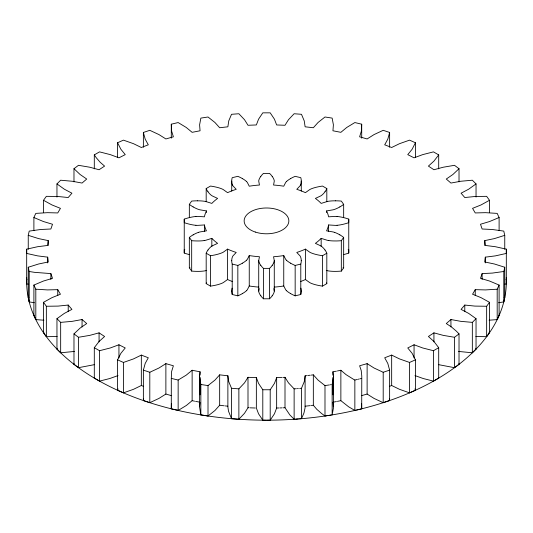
<?xml version="1.0" encoding="UTF-8"?>
<svg xmlns="http://www.w3.org/2000/svg" width="533" height="533" viewBox="0 0 533 533"><rect width="100%" height="100%" fill="white"/><g stroke="black" fill="none" stroke-linecap="round" stroke-linejoin="round"><path stroke-width="0.8" d="M272.196 295.755A27.056 15.617 0 0 0 274.162 292.044L274.155 291.911A11.526 6.656 0 0 0 274.275 291.078L274.275 260.65A11.526 6.656 0 0 1 274.155 261.503L274.129 261.63A27.056 15.617 0 0 1 272.196 265.347M336.416 371.155L332.938 371.814L333.445 376.624L332.152 384.486L332.152 414.894L333.398 408.151L332.985 402.408M263.255 420.171L262.796 420.164L262.796 389.756L258.565 383.427L256.353 377.63L247.998 377.317L247.998 407.725L244.5 413.302L238.871 419.258L231.522 418.698L228.497 411.163L227.877 406.866L227.877 375.785L219.663 374.846L219.663 405.253L214.932 410.523L208.01 416L200.848 414.894L199.555 407.032L199.555 375.832L200.062 371.814L192.133 370.255L186.25 375.125L178.149 380.036L171.3 378.397L171.586 371.614L173.385 365.771L165.876 363.633L158.941 368.017L149.8 372.274L143.377 370.135L145.196 363.433L148.301 357.776L141.338 355.091L133.477 358.916L123.449 362.447L117.566 359.842L120.878 353.332L125.242 347.962L118.939 344.771L110.284 347.969L99.544 350.714L94.301 347.689L99.058 341.486L104.595 336.49L99.071 332.852L89.764 335.37L78.491 337.282L73.98 333.885L80.097 328.095L86.719 323.558L82.062 319.534L72.268 321.332L60.662 322.378L56.958 318.674L64.333 313.391L71.922 309.393L68.217 305.056L58.097 306.095L46.351 306.262L43.513 302.304L52.021 297.627L60.449 294.229L57.757 289.652L47.49 289.919L35.811 289.199L33.892 285.062L43.38 281.064L52.507 278.339L50.875 273.596L34.425 272.33L29.215 271.49L28.949 270.431L28.249 267.246L38.563 264.002L48.223 261.976L47.677 257.153L37.636 255.88L26.677 253.435L26.677 249.158L37.636 246.712L47.677 245.44L48.223 240.61L38.563 238.591L28.249 235.346L29.215 231.102L40.635 229.503L50.875 228.997L52.507 224.253L43.38 221.521L33.892 217.524L34.825 215.452L35.811 213.393L47.49 212.667L57.757 212.94L60.449 208.356L52.021 204.965L43.513 200.288L46.351 196.331L58.097 196.497L68.217 197.536L71.922 193.199L64.333 189.195L56.958 183.918L60.662 180.214L72.268 181.26L82.062 183.052L86.719 179.035L80.097 174.491L73.98 168.708L78.491 165.31L89.764 167.222L99.071 169.741L104.595 166.103L100.257 162.358L96.313 157.801L94.301 154.903L95.594 154.137L99.544 151.878L110.284 154.623L118.939 157.821L125.242 154.63L120.878 149.26L117.566 142.751L123.449 140.146L133.477 143.677L141.338 147.501L148.301 144.809L145.196 139.16L143.377 132.457L149.8 130.319L158.941 134.576L165.876 138.953L173.385 136.814L171.586 130.978L171.3 124.196L178.149 122.557L186.25 127.467L192.133 132.331L200.062 130.778L199.602 124.849L200.848 118.106L208.01 117L214.932 122.477L219.663 127.747L227.877 126.801L228.757 120.891L231.522 114.302L238.871 113.742L244.5 119.698L247.998 125.275L256.353 124.955L258.565 119.165L262.796 112.836L270.204 112.836L274.435 119.165L276.647 124.955L285.002 125.275L288.5 119.698L294.129 113.742L301.478 114.302L304.243 120.891L305.123 126.801L313.337 127.747L318.068 122.477L324.99 117L328.575 117.54L332.152 118.106L333.398 124.849L332.938 130.778L340.867 132.331L346.75 127.467L354.851 122.557L361.7 124.196L361.414 130.978L359.615 136.814L367.124 138.953L374.059 134.576L383.2 130.319L389.623 132.457L389.623 147.248M260.804 295.755A27.056 15.617 0 0 1 258.838 292.044L258.845 291.911A11.526 6.656 0 0 1 258.725 291.078L258.725 260.564L259.451 256.733A62.488 36.077 0 0 1 249.251 255.56L247.352 259.298A11.526 6.656 0 0 1 246.646 260.104L246.539 260.217M258.725 291.058L259.165 288.58M274.275 291.078L273.835 288.58M301.272 260.704L301.272 260.857A37.676 21.753 0 0 1 300.792 264.088L300.785 294.496L295.162 295.842A37.676 21.753 0 0 1 290.871 293.75L290.678 293.65M301.272 291.111L301.272 291.265A37.676 21.753 0 0 1 300.792 294.496M227.877 375.785L228.757 381.701L231.522 388.29L231.522 418.698M504.558 284.302L506.323 283.842L506.323 279.565L505.97 279.472M195.917 216.465A27.056 15.617 0 0 0 189.495 217.597L189.235 217.637A37.676 21.753 0 0 0 184.245 219.13L184.245 222.641A37.676 21.753 0 0 0 189.235 224.133L189.475 224.193A27.056 15.617 0 0 0 195.917 225.312M343.525 254.607L343.765 254.547A37.676 21.753 0 0 0 348.755 253.055L348.755 249.537A37.676 21.753 0 0 0 348.182 249.337M359.995 409.224L361.7 408.804L361.774 375.945L361.207 370.508L359.615 365.771L367.124 363.633L374.059 368.017L383.2 372.274L389.623 370.135L387.804 363.433L384.699 357.776L391.662 355.091L399.523 358.916L409.551 362.447L415.434 359.842L412.122 353.332L407.758 347.962L414.061 344.771L422.716 347.969L433.456 350.714L438.699 347.689L433.942 341.486L428.405 336.49L433.929 332.852L443.236 335.37L454.509 337.282L457.907 334.744L459.02 333.885L456.368 331.166L451.431 326.942L446.281 323.558L450.938 319.534L460.732 321.332L472.338 322.378L476.042 318.674L468.667 313.391L461.078 309.393L464.783 305.056L474.903 306.095L486.649 306.262L489.487 302.304L480.979 297.627L472.551 294.229L475.243 289.652L485.51 289.919L497.189 289.199L499.108 285.062L489.62 281.064L480.493 278.339L482.125 273.596L492.365 273.083L503.785 271.49L504.298 269.372L504.751 267.246L494.437 264.002L484.777 261.976L485.323 257.153L495.364 255.88L506.323 253.435L506.323 249.158L495.364 246.712L485.323 245.44L484.777 240.61L494.437 238.591L504.751 235.346L503.785 231.102L492.365 229.503L482.125 228.997L480.493 224.253L489.62 221.521L499.108 217.524L497.189 213.393L485.51 212.667L475.243 212.94L472.551 208.356L480.979 204.965L489.487 200.288L486.649 196.331L474.903 196.497L464.783 197.536L461.078 193.199L468.667 189.195L476.042 183.918L472.338 180.214L460.732 181.26L450.938 183.052L446.281 179.035L452.903 174.491L459.02 168.708L454.509 165.31L443.236 167.222L433.929 169.741L428.405 166.103L433.942 161.106L438.699 154.903L433.456 151.878L422.716 154.623L414.061 157.821L407.758 154.63L412.122 149.26L415.434 142.751L409.551 140.146L399.523 143.677L391.662 147.501L384.699 144.809L387.804 139.16L389.623 132.457M361.7 408.804L361.634 403.708M171.366 403.708L171.3 408.804L174.284 409.537M145.776 401.362L143.377 400.543L143.663 398.99M504.751 267.246L504.751 297.654L503.785 301.898L498.575 302.744M281.87 377.457L276.647 377.63L274.435 383.427L270.204 389.756L270.204 420.164L269.745 420.171M276.647 377.63L276.647 408.045L274.435 413.835L270.204 420.164M200.015 402.408L199.549 406.719M143.497 386.358L141.338 385.499L133.477 389.323L123.449 392.854L117.566 390.249L118.099 388.95M326.816 201.701L326.816 188.549L322.512 186.064A37.676 21.753 0 0 0 317.155 187.05L316.915 187.103A27.056 15.617 0 0 0 310.992 188.942L310.832 189.035A11.526 6.656 0 0 0 309.726 189.581L305.422 192.66A62.488 36.077 0 0 0 296.774 189.322L300.026 185.89A11.526 6.656 0 0 0 300.492 185.051L300.552 184.924M499.108 285.062L499.108 315.476L497.189 319.607L489.087 320.206M247.998 377.317L244.5 382.894L238.871 388.85L231.522 388.29M249.251 255.56L249.251 285.974L247.352 289.705A11.526 6.656 0 0 1 246.646 290.512L246.539 290.625M305.123 375.785L305.076 407.845L303.957 413.015L301.478 418.698L301.478 388.29L304.243 381.701L305.123 375.785L306.668 375.625M118.026 375.585L109.745 378.537L99.544 381.122L94.301 378.097L94.568 377.677M189.342 217.484L189.342 204.339L191.673 201.088A37.676 21.753 0 0 1 197.27 200.814L197.53 200.808M339.854 234.846L340.041 234.953A37.676 21.753 0 0 1 343.658 237.432L341.327 240.683L341.327 271.09A37.676 21.753 0 0 1 335.73 271.364L335.47 271.37A27.056 15.617 0 0 1 328.774 270.977L328.568 270.924A11.526 6.656 0 0 1 327.189 270.671L326.303 270.418M343.658 237.438L343.658 267.846L341.327 271.09M489.487 302.304L489.487 332.712L486.649 336.669L475.836 336.55M219.663 374.846L214.932 380.109L208.01 385.592L200.848 384.486L199.549 376.151M207.983 249.99L207.883 250.13A37.676 21.753 0 0 0 206.184 253.222L206.184 283.629L210.488 286.114A37.676 21.753 0 0 0 215.845 285.135L216.085 285.082A27.056 15.617 0 0 0 222.008 283.236L222.168 283.143A11.526 6.656 0 0 0 223.274 282.603L227.578 279.525L227.578 249.111A62.488 36.077 0 0 0 236.226 252.449L232.974 255.887A11.526 6.656 0 0 0 232.508 256.719L232.448 256.846A27.056 15.617 0 0 0 231.768 260.704M325.017 191.78L325.117 191.64A37.676 21.753 0 0 0 326.816 188.549M260.77 176.416L260.87 176.276A37.676 21.753 0 0 1 263.455 173.398L269.545 173.398A37.676 21.753 0 0 1 272.123 176.276L272.23 176.416M272.23 265.354L272.13 265.494A37.676 21.753 0 0 1 269.545 268.372M272.23 295.768L272.13 295.902A37.676 21.753 0 0 1 269.545 298.786L263.455 298.786A37.676 21.753 0 0 1 260.877 295.902L260.77 295.768M94.601 364.619L78.491 367.69L73.98 364.292L74.34 363.899M476.042 318.674L476.042 349.082L472.338 352.786L458.587 351.44M192.133 370.255L192.133 400.669L186.43 405.413L178.435 410.29L175.144 409.744M286.461 181.553L286.348 181.666A11.526 6.656 0 0 0 285.681 182.413L283.749 186.21A62.488 36.077 0 0 0 273.549 185.038L274.275 181.147A11.526 6.656 0 0 0 274.155 180.267L274.129 180.141A27.056 15.617 0 0 0 272.196 176.423M74.413 351.44L60.662 352.786L56.958 349.082L57.404 348.715M459.02 333.885L459.02 364.292L454.509 367.69L438.399 364.619M165.876 363.633L165.876 394.047L158.941 398.424L149.8 402.681L146.575 401.629M227.578 249.111L223.3 252.176A11.526 6.656 0 0 1 222.168 252.729L221.988 252.809A27.056 15.617 0 0 1 216.072 254.647L215.845 254.727A37.676 21.753 0 0 1 210.488 255.707L206.184 253.222M57.164 336.55L46.351 336.669L43.513 332.712L44.039 332.385M206.184 201.701L206.184 188.549L210.488 186.064A37.676 21.753 0 0 1 215.845 187.05L216.085 187.103A27.056 15.617 0 0 1 222.008 188.942L222.168 189.035A11.526 6.656 0 0 1 223.274 189.581L227.578 192.66A62.488 36.077 0 0 1 236.226 189.322L232.974 185.89A11.526 6.656 0 0 1 232.508 185.051L232.448 184.924M325.017 249.99L325.117 250.13A37.676 21.753 0 0 1 326.816 253.222L322.512 255.707A37.676 21.753 0 0 1 317.155 254.727L316.915 254.667A27.056 15.617 0 0 1 310.992 252.829L310.832 252.735A11.526 6.656 0 0 1 309.726 252.189L305.422 249.111A62.488 36.077 0 0 1 296.774 252.449L300.052 255.92A11.526 6.656 0 0 1 300.492 256.719L300.552 256.846A27.056 15.617 0 0 1 301.232 260.704M326.816 253.222L326.816 283.629L322.512 286.114A37.676 21.753 0 0 1 317.155 285.135L316.915 285.082A27.056 15.617 0 0 1 310.992 283.236L310.832 283.143A11.526 6.656 0 0 1 309.726 282.603L305.422 279.525L305.422 249.111M438.699 347.689L438.699 378.097L433.456 381.122L423.255 378.537L414.974 375.585M193.146 234.846L192.959 234.953A37.676 21.753 0 0 0 189.342 237.432L189.342 267.846L191.673 271.09A37.676 21.753 0 0 0 197.27 271.364L197.53 271.37A27.056 15.617 0 0 0 204.226 270.977L204.432 270.924A11.526 6.656 0 0 0 205.811 270.671L206.697 270.418M339.854 206.924L340.041 206.817A37.676 21.753 0 0 0 343.658 204.339L341.327 201.088A37.676 21.753 0 0 0 335.73 200.814L335.47 200.808M242.322 263.235L242.135 263.342A37.676 21.753 0 0 1 237.838 265.434L232.215 264.088A37.676 21.753 0 0 1 231.735 260.857L231.728 260.704M242.322 293.65L242.135 293.75A37.676 21.753 0 0 1 237.838 295.842L232.215 294.496A37.676 21.753 0 0 1 231.735 291.265L231.728 291.111M43.913 320.206L35.811 319.607L33.892 315.476L34.485 315.19M415.434 359.842L415.434 390.249L409.551 392.854L399.523 389.323L391.662 385.499L389.503 386.358M34.425 302.744L29.215 301.898L28.249 297.654L28.902 297.421M198.376 232.408L198.569 232.348A11.526 6.656 0 0 1 199.862 231.962L206.438 230.842A62.488 36.077 0 0 1 204.406 224.959L197.67 225.372A11.526 6.656 0 0 1 196.144 225.306L195.924 225.286M389.623 370.135L389.623 400.543L383.2 402.681L374.059 398.424L367.124 394.047L367.124 363.633M208.023 249.997A27.056 15.617 0 0 1 211.175 246.572L211.334 246.479A11.526 6.656 0 0 1 212.274 245.84L217.611 243.354A62.488 36.077 0 0 1 211.834 238.364L205.811 240.256A11.526 6.656 0 0 1 204.432 240.51L204.212 240.55M367.124 394.047L361.507 395.666M27.03 279.472L26.677 279.565L26.677 283.842L28.442 284.302M300.785 264.088L295.162 265.434A37.676 21.753 0 0 1 290.871 263.342L290.678 263.235M361.7 378.397L359.995 378.816M359.142 379.023L358.289 379.23M359.142 409.437L356.57 410.044M357.43 379.436L354.851 380.036L353.446 379.269L346.05 374.632L340.867 370.255L337.409 370.961M355.711 410.243L354.851 410.443L348.655 406.812L340.867 400.669L340.867 370.255M340.867 400.669L337.409 401.369M336.416 401.562L332.938 402.222M326.562 212.574L326.562 210.928L333.138 209.809A11.526 6.656 0 0 0 334.424 209.422L334.624 209.362A27.056 15.617 0 0 0 339.827 206.911M331.26 384.626L330.367 384.773M331.26 415.04L327.682 415.6M329.474 384.913L324.99 385.592L318.068 380.109L313.337 374.846L311.285 375.099M326.782 415.733L324.99 416L321.646 413.541L316.782 409.297L313.337 405.253L313.337 374.846M313.337 405.253L311.285 405.506M310.266 375.219L307.694 375.512M310.266 405.626L305.123 406.199M195.924 216.485L196.144 216.465A11.526 6.656 0 0 1 197.59 216.398L204.406 216.818A62.488 36.077 0 0 1 206.438 210.928L199.895 209.815A11.526 6.656 0 0 1 198.576 209.422L198.376 209.362A27.056 15.617 0 0 1 193.173 206.911M337.076 225.286L336.856 225.306A11.526 6.656 0 0 1 335.41 225.379L328.594 224.959A62.488 36.077 0 0 1 326.562 230.842L333.138 231.962A11.526 6.656 0 0 1 334.424 232.348L334.624 232.408M301.478 388.29L300.106 388.404M300.106 418.818L300.559 418.778M298.727 388.517L299.186 388.477M298.727 418.925L299.186 418.891M297.347 388.624L297.807 388.584M297.807 418.998L295.968 419.131M296.428 388.69L294.129 388.85L288.5 382.894L285.002 377.317L282.916 377.411M295.049 419.198L294.129 419.258L289.772 414.827L285.002 407.725L285.002 377.317M285.002 407.725L282.916 407.825M281.87 407.865L279.785 407.945M278.739 407.978L276.647 408.045M270.204 389.756L262.796 389.756M268.352 420.177L268.819 420.177M266.966 420.184L267.426 420.177M265.574 420.177L266.034 420.184M264.181 420.177L264.648 420.177M255.307 408.012L250.084 407.825M249.038 407.778L247.998 407.725M337.076 216.485L336.856 216.465A11.526 6.656 0 0 0 335.41 216.398L328.594 216.818A62.488 36.077 0 0 0 326.562 210.928M227.877 406.199L225.306 405.919M224.28 405.806L219.663 405.253M328.788 240.55L328.568 240.516A11.526 6.656 0 0 1 327.189 240.256L321.166 238.364A62.488 36.077 0 0 1 315.389 243.354L320.719 245.846A11.526 6.656 0 0 1 321.659 246.479L321.799 246.586A27.056 15.617 0 0 1 324.977 249.997M199.069 402.035L195.591 401.369M194.598 401.169L192.133 400.669M189.475 254.607L189.235 254.547A37.676 21.753 0 0 1 184.245 253.055L184.245 249.537A37.676 21.753 0 0 1 184.818 249.337M171.493 395.666L165.876 394.047M504.098 297.421L504.751 297.654M498.515 315.19L499.108 315.476M193.146 206.924L192.959 206.817A37.676 21.753 0 0 1 189.342 204.339M488.961 332.385L489.487 332.712M475.596 348.715L476.042 349.082M246.539 181.553L246.652 181.666A11.526 6.656 0 0 1 247.319 182.413L249.251 186.21A62.488 36.077 0 0 1 259.451 185.038L258.725 181.1A11.526 6.656 0 0 1 258.845 180.267L258.871 180.141A27.056 15.617 0 0 1 260.804 176.423M286.461 260.217L286.348 260.104A11.526 6.656 0 0 1 285.681 259.358L283.749 255.56A62.488 36.077 0 0 1 273.549 256.733L274.275 260.584M286.461 290.625L286.348 290.512A11.526 6.656 0 0 1 285.681 289.765L283.749 285.974L283.749 255.56M458.66 363.899L459.02 364.292M262.796 420.164L258.565 413.835L256.353 408.045L256.353 377.63M191.673 271.09L191.673 240.683L189.342 237.438M260.77 265.354L260.87 265.494A37.676 21.753 0 0 0 263.455 268.372M207.983 191.78L207.883 191.64A37.676 21.753 0 0 1 206.184 188.549M438.432 377.677L438.699 378.097M414.901 388.95L415.434 390.249M389.337 398.99L389.623 400.543M337.083 216.465A27.056 15.617 0 0 1 343.505 217.597L343.765 217.637A37.676 21.753 0 0 1 348.755 219.13L348.755 222.641A37.676 21.753 0 0 1 343.765 224.133L343.525 224.193A27.056 15.617 0 0 1 337.083 225.312M258.725 260.624L258.725 260.67A11.526 6.656 0 0 0 258.845 261.503L258.871 261.63A27.056 15.617 0 0 0 260.804 265.347M506.323 249.158L506.323 283.842M504.751 235.346L504.751 249.317M503.785 271.49L503.785 301.898M499.108 217.524L499.108 230.676M497.189 289.199L497.189 319.607M489.487 200.288L489.487 212.614M486.649 306.262L486.649 336.669M485.323 257.153L485.323 262.909M484.777 240.61L484.777 245.546M482.125 273.596L482.125 279.345M476.042 183.918L476.042 197.07M475.243 289.652L475.243 295.402M472.338 322.378L472.338 352.786M464.783 305.056L464.783 311.632M459.02 168.708L459.02 181.853M454.509 337.282L454.509 367.69M450.938 319.534L450.938 326.936M438.699 154.903L438.699 168.874M433.929 332.852L433.929 341.893M433.456 350.714L433.456 381.122M415.434 142.751L415.434 157.541M414.061 344.771L414.061 357.923M409.551 362.447L409.551 392.854M391.662 355.091L391.662 385.499M383.2 372.274L383.2 402.681M361.7 124.196L361.7 138.167M354.851 380.036L354.851 410.443M348.755 219.13L348.755 253.055M343.658 204.339L343.658 217.484M333.451 376.151L333.451 406.719M332.938 371.814L332.938 375.099M332.938 377.564L332.938 394.826M328.594 224.959L328.594 231.529M324.99 385.592L324.99 416M322.512 255.707L322.512 286.114M321.166 238.364L321.166 246.586M301.272 191.081L301.272 180.914A37.676 21.753 0 0 0 300.792 177.682L295.162 176.343A37.676 21.753 0 0 0 290.871 178.428M295.162 265.434L295.162 295.842M294.129 388.85L294.129 419.258M269.545 298.786L269.545 268.372L263.455 268.372L263.455 298.786M238.871 388.85L238.871 419.258M237.838 265.434L237.838 295.842M232.215 264.088L232.215 294.496M231.728 191.081L231.728 180.914A37.676 21.753 0 0 1 232.208 177.682L237.838 176.343A37.676 21.753 0 0 1 242.129 178.428M211.834 238.364L211.834 246.586M210.488 255.707L210.488 286.114M208.01 385.592L208.01 416M206.438 210.928L206.438 212.574M204.406 224.959L204.406 231.529M200.848 384.486L200.848 414.894M200.062 371.814L200.062 375.099M200.062 377.564L200.062 394.826M184.245 219.13L184.245 253.055M178.149 380.036L178.149 410.443M171.3 124.196L171.3 138.167M171.3 378.397L171.3 408.804M149.8 372.274L149.8 402.681M143.377 132.457L143.377 147.248M143.377 370.135L143.377 400.543M141.338 355.091L141.338 385.499M123.449 362.447L123.449 392.854M118.939 344.771L118.939 357.923M117.566 142.751L117.566 157.541M117.566 359.842L117.566 390.249M99.544 350.714L99.544 381.122M99.071 332.852L99.071 341.893M94.301 154.903L94.301 168.874M94.301 347.689L94.301 378.097M82.062 319.534L82.062 326.936M78.491 337.282L78.491 367.69M73.98 168.708L73.98 181.853M73.98 333.885L73.98 364.292M68.217 305.056L68.217 311.632M60.662 322.378L60.662 352.786M57.757 289.652L57.757 295.402M56.958 183.918L56.958 197.07M56.958 318.674L56.958 349.082M50.875 273.596L50.875 279.345M48.223 240.61L48.223 245.546M47.677 257.153L47.677 262.909M46.351 306.262L46.351 336.669M43.513 200.288L43.513 212.614M43.513 302.304L43.513 332.712M35.811 289.199L35.811 319.607M33.892 217.524L33.892 230.676M33.892 285.062L33.892 315.476M29.215 271.49L29.215 301.898M28.249 235.346L28.249 249.317M28.249 267.246L28.249 297.654M26.677 249.158L26.677 283.842M506.243 277.586A239.85 138.473 0 0 1 266.5 420.184A239.85 138.473 0 0 1 26.757 277.586M343.059 267.379A37.676 21.753 0 0 1 343.658 267.846M189.342 267.846A37.676 21.753 0 0 1 189.941 267.379M206.184 283.629A37.676 21.753 0 0 1 206.518 282.883M305.422 279.525A62.488 36.077 0 0 1 300.672 281.504M283.749 285.974A62.488 36.077 0 0 1 274.195 287.1M258.805 287.1A62.488 36.077 0 0 1 249.251 285.974M232.328 281.504A62.488 36.077 0 0 1 227.578 279.525M231.768 291.111A27.056 15.617 0 0 1 232.108 288.16M246.572 290.638A27.056 15.617 0 0 1 242.288 293.63M290.712 293.63A27.056 15.617 0 0 1 286.428 290.638M300.892 288.16A27.056 15.617 0 0 1 301.232 291.111M326.482 282.883A37.676 21.753 0 0 1 326.816 283.629M334.644 232.395A27.056 15.617 0 0 1 339.827 234.86M335.47 200.834A27.056 15.617 0 0 0 328.774 201.201L328.568 201.254A11.526 6.656 0 0 0 327.189 201.514L321.166 203.406A62.488 36.077 0 0 0 315.389 198.416L320.719 195.931A11.526 6.656 0 0 0 321.659 195.291L321.799 195.185A27.056 15.617 0 0 0 324.977 191.773M301.232 181.067A27.056 15.617 0 0 1 300.592 184.931M286.428 181.546A27.056 15.617 0 0 1 290.712 178.548M242.288 178.548A27.056 15.617 0 0 1 246.572 181.546M232.408 184.931A27.056 15.617 0 0 1 231.768 181.067M208.023 191.773A27.056 15.617 0 0 0 211.175 195.198L211.334 195.291A11.526 6.656 0 0 0 212.274 195.931L217.611 198.416A62.488 36.077 0 0 0 211.834 203.406L205.811 201.514A11.526 6.656 0 0 0 204.432 201.261L204.212 201.227A27.056 15.617 0 0 0 197.53 200.834M193.173 234.86A27.056 15.617 0 0 1 198.356 232.395M191.673 240.683A37.676 21.753 0 0 0 197.27 240.956L197.53 240.963A27.056 15.617 0 0 0 204.226 240.57M246.572 260.224A27.056 15.617 0 0 1 242.288 263.222M290.712 263.222A27.056 15.617 0 0 1 286.428 260.224M328.774 240.57A27.056 15.617 0 0 0 335.47 240.936L335.73 240.963A37.676 21.753 0 0 0 341.327 240.683M255.327 232.062A22.346 12.899 0 0 0 288.846 220.889A22.346 12.899 0 0 0 255.327 209.716A22.346 12.899 0 0 0 255.327 232.062"/></g></svg>
